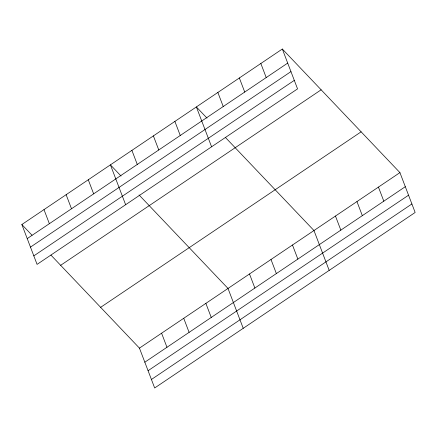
<?xml version="1.0" encoding="UTF-8"?>
<svg xmlns="http://www.w3.org/2000/svg" width="437" height="437" viewBox="0 0 437 437"><rect width="100%" height="100%" fill="white"/><g stroke="black" fill="none" stroke-linecap="round" stroke-linejoin="round"><path stroke-width="0.66" d="M282.329 49.02L297.553 88.875L37.069 264.385L21.85 224.531L282.329 49.02L399.931 172.615L415.15 212.469L154.671 387.98L139.447 348.125L50.954 255.121M27.225 238.602L287.704 63.092M30.475 247.113L290.955 71.602M33.818 255.88L294.303 80.364M60.656 265.314L321.14 89.803M100.641 307.337L361.12 131.827M139.447 348.125L399.931 172.615M144.822 362.202L405.307 186.692M148.072 370.707L408.551 195.197M151.421 379.474L411.9 203.964M206.996 118.105L196.371 106.939L211.59 146.794M225.481 137.529L313.974 230.534L329.192 270.388M121.038 176.024L110.414 164.853L125.632 204.713M139.059 194.962L228.01 288.453L243.234 328.307M21.85 224.531L32.016 235.21M378.442 187.096L383.817 201.167M356.953 201.572L362.328 215.649M335.463 216.053L340.838 230.13M260.84 63.496L266.215 77.573M239.35 77.977L244.725 92.054M292.484 245.015L297.854 259.086M217.861 92.458L223.236 106.53M270.995 259.491L276.364 273.567M249.5 273.972L254.875 288.049M174.882 121.415L180.257 135.492M153.392 135.896L158.768 149.973M205.871 303.371L211.246 317.448M131.903 150.377L137.278 164.449M183.731 318.289L189.106 332.366M161.592 333.207L166.967 347.284M88.274 179.776L93.649 193.848M66.134 194.694L71.504 208.766M43.99 209.613L49.365 223.684"/></g></svg>
